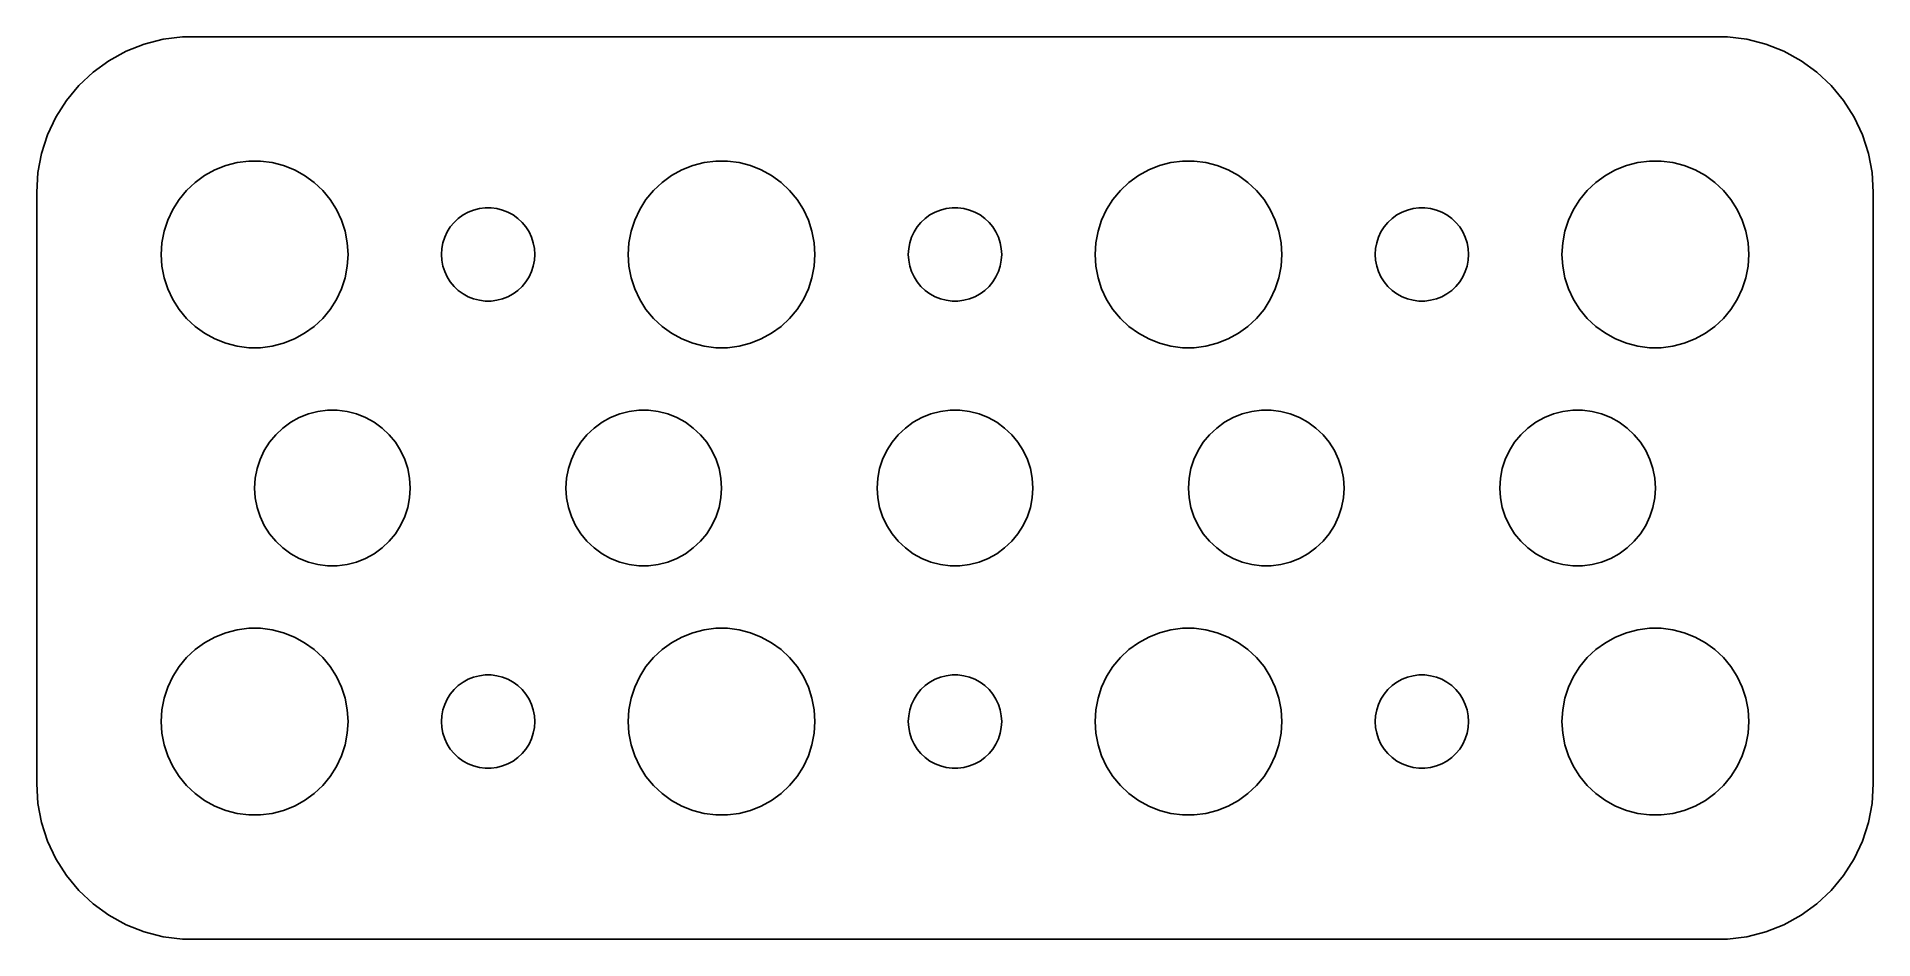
# Model space of a CAD drawing. Header units: metres. Extents: x -29.5 to 29.5, y 24.5 to 53.5.
import ezdxf

# ---------------------------------------------------------------- set-up
doc = ezdxf.new("R2010")
doc.units = ezdxf.units.M

msp = doc.modelspace()

# ---------------------------------------------------------------- linework, layer by layer
for p, q in [((-26.0451, 53.2553), (-26.6289, 53.0241)), ((-25.4369, 53.4114), (-26.0451, 53.2553)), ((-24.8139, 53.4901), (-25.4369, 53.4114)), ((24.8139, 53.4901), (-24.8139, 53.4901)), ((25.4369, 53.4114), (24.8139, 53.4901)), ((26.0451, 53.2553), (25.4369, 53.4114)), ((26.6289, 53.0241), (26.0451, 53.2553)), ((-27.1791, 52.7216), (-27.6871, 52.3526)), ((-26.6289, 53.0241), (-27.1791, 52.7216)), ((27.1791, 52.7216), (26.6289, 53.0241)), ((27.6871, 52.3526), (27.1791, 52.7216)), ((-28.1448, 51.9227), (-28.5451, 51.4389)), ((-27.6871, 52.3526), (-28.1448, 51.9227)), ((28.1448, 51.9227), (27.6871, 52.3526)), ((28.5451, 51.4389), (28.1448, 51.9227)), ((-28.5451, 51.4389), (-28.8815, 50.9088)), ((28.8815, 50.9088), (28.5451, 51.4389)), ((-28.8815, 50.9088), (-29.1489, 50.3406)), ((29.1489, 50.3406), (28.8815, 50.9088)), ((-29.1489, 50.3406), (-29.3429, 49.7434)), ((29.3429, 49.7434), (29.1489, 50.3406)), ((-29.3429, 49.7434), (-29.4606, 49.1267)), ((29.4606, 49.1267), (29.3429, 49.7434)), ((-29.4606, 49.1267), (-29.5, 48.5)), ((-24.4123, 48.8115), (-24.1075, 49.033)), ((-24.1075, 49.033), (-23.7773, 49.2145)), ((-23.7773, 49.2145), (-23.427, 49.3532)), ((-23.427, 49.3532), (-23.0621, 49.4469)), ((-23.0621, 49.4469), (-22.6884, 49.4941)), ((-22.6884, 49.4941), (-22.3116, 49.4941)), ((-22.3116, 49.4941), (-21.9379, 49.4469)), ((-21.9379, 49.4469), (-21.5729, 49.3532)), ((-21.5729, 49.3532), (-21.2227, 49.2145)), ((-21.2227, 49.2145), (-20.8925, 49.033)), ((-20.8925, 49.033), (-20.5877, 48.8115)), ((-9.41226, 48.8115), (-9.10747, 49.033)), ((-9.10747, 49.033), (-8.77733, 49.2145)), ((-8.77733, 49.2145), (-8.42705, 49.3532)), ((-8.42705, 49.3532), (-8.06213, 49.4469)), ((-8.06213, 49.4469), (-7.68837, 49.4941)), ((-7.68837, 49.4941), (-7.31161, 49.4941)), ((-7.31161, 49.4941), (-6.93785, 49.4469)), ((-6.93785, 49.4469), (-6.57294, 49.3532)), ((-6.57294, 49.3532), (-6.22266, 49.2145)), ((-6.22266, 49.2145), (-5.89252, 49.033)), ((-5.89252, 49.033), (-5.58772, 48.8115)), ((5.58772, 48.8115), (5.89252, 49.033)), ((5.89252, 49.033), (6.22266, 49.2145)), ((6.22266, 49.2145), (6.57294, 49.3532)), ((6.57294, 49.3532), (6.93785, 49.4469)), ((6.93785, 49.4469), (7.31161, 49.4941)), ((7.31161, 49.4941), (7.68837, 49.4941)), ((7.68837, 49.4941), (8.06213, 49.4469)), ((8.06213, 49.4469), (8.42705, 49.3532)), ((8.42705, 49.3532), (8.77733, 49.2145)), ((8.77733, 49.2145), (9.10747, 49.033)), ((9.10747, 49.033), (9.41226, 48.8115)), ((20.5877, 48.8115), (20.8925, 49.033)), ((20.8925, 49.033), (21.2227, 49.2145)), ((21.2227, 49.2145), (21.5729, 49.3532)), ((21.5729, 49.3532), (21.9379, 49.4469)), ((21.9379, 49.4469), (22.3116, 49.4941)), ((22.3116, 49.4941), (22.6884, 49.4941)), ((22.6884, 49.4941), (23.0621, 49.4469)), ((23.0621, 49.4469), (23.427, 49.3532)), ((23.427, 49.3532), (23.7773, 49.2145)), ((23.7773, 49.2145), (24.1075, 49.033)), ((24.1075, 49.033), (24.4123, 48.8115)), ((29.5, 48.5), (29.4606, 49.1267)), ((-29.5, 48.5), (-29.5, 29.5)), ((-24.927, 48.2634), (-24.6869, 48.5536)), ((-24.6869, 48.5536), (-24.4123, 48.8115)), ((-20.5877, 48.8115), (-20.3131, 48.5536)), ((-20.3131, 48.5536), (-20.0729, 48.2634)), ((-9.92705, 48.2634), (-9.6869, 48.5536)), ((-9.6869, 48.5536), (-9.41226, 48.8115)), ((-5.58772, 48.8115), (-5.31308, 48.5536)), ((-5.31308, 48.5536), (-5.07294, 48.2634)), ((5.07294, 48.2634), (5.31308, 48.5536)), ((5.31308, 48.5536), (5.58772, 48.8115)), ((9.41226, 48.8115), (9.6869, 48.5536)), ((9.6869, 48.5536), (9.92705, 48.2634)), ((20.0729, 48.2634), (20.3131, 48.5536)), ((20.3131, 48.5536), (20.5877, 48.8115)), ((24.4123, 48.8115), (24.6869, 48.5536)), ((24.6869, 48.5536), (24.927, 48.2634)), ((29.5, 29.5), (29.5, 48.5)), ((-25.2893, 47.6044), (-25.1289, 47.9453)), ((-25.1289, 47.9453), (-24.927, 48.2634)), ((-20.0729, 48.2634), (-19.8711, 47.9453)), ((-19.8711, 47.9453), (-19.7107, 47.6044)), ((-15.8037, 47.7665), (-15.6387, 47.8572)), ((-15.6387, 47.8572), (-15.4635, 47.9266)), ((-15.4635, 47.9266), (-15.2811, 47.9734)), ((-15.2811, 47.9734), (-15.0942, 47.997)), ((-15.0942, 47.997), (-14.9058, 47.997)), ((-14.9058, 47.997), (-14.7189, 47.9734)), ((-14.7189, 47.9734), (-14.5365, 47.9266)), ((-14.5365, 47.9266), (-14.3613, 47.8572)), ((-14.3613, 47.8572), (-14.1963, 47.7665)), ((-10.2893, 47.6044), (-10.1289, 47.9453)), ((-10.1289, 47.9453), (-9.92705, 48.2634)), ((-5.07294, 48.2634), (-4.87108, 47.9453)), ((-4.87108, 47.9453), (-4.71066, 47.6044)), ((-0.803726, 47.7665), (-0.638657, 47.8572)), ((-0.638657, 47.8572), (-0.463516, 47.9266)), ((-0.463516, 47.9266), (-0.281067, 47.9734)), ((-0.281067, 47.9734), (-0.094177, 47.997)), ((-0.094177, 47.997), (0.094177, 47.997)), ((0.094177, 47.997), (0.281067, 47.9734)), ((0.281067, 47.9734), (0.463516, 47.9266)), ((0.463516, 47.9266), (0.638657, 47.8572)), ((0.638657, 47.8572), (0.803726, 47.7665)), ((4.71066, 47.6044), (4.87108, 47.9453)), ((4.87108, 47.9453), (5.07294, 48.2634)), ((9.92705, 48.2634), (10.1289, 47.9453)), ((10.1289, 47.9453), (10.2893, 47.6044)), ((14.1963, 47.7665), (14.3613, 47.8572)), ((14.3613, 47.8572), (14.5365, 47.9266)), ((14.5365, 47.9266), (14.7189, 47.9734)), ((14.7189, 47.9734), (14.9058, 47.997)), ((14.9058, 47.997), (15.0942, 47.997)), ((15.0942, 47.997), (15.2811, 47.9734)), ((15.2811, 47.9734), (15.4635, 47.9266)), ((15.4635, 47.9266), (15.6387, 47.8572)), ((15.6387, 47.8572), (15.8037, 47.7665)), ((19.7107, 47.6044), (19.8711, 47.9453)), ((19.8711, 47.9453), (20.0729, 48.2634)), ((24.927, 48.2634), (25.1289, 47.9453)), ((25.1289, 47.9453), (25.2893, 47.6044)), ((-25.4763, 46.876), (-25.4057, 47.2461)), ((-25.4057, 47.2461), (-25.2893, 47.6044)), ((-19.7107, 47.6044), (-19.5942, 47.2461)), ((-19.5942, 47.2461), (-19.5237, 46.876)), ((-16.3947, 47.0522), (-16.3145, 47.2226)), ((-16.3145, 47.2226), (-16.2135, 47.3817)), ((-16.2135, 47.3817), (-16.0934, 47.5268)), ((-16.0934, 47.5268), (-15.9561, 47.6558)), ((-15.9561, 47.6558), (-15.8037, 47.7665)), ((-14.1963, 47.7665), (-14.0439, 47.6558)), ((-14.0439, 47.6558), (-13.9065, 47.5268)), ((-13.9065, 47.5268), (-13.7865, 47.3817)), ((-13.7865, 47.3817), (-13.6855, 47.2226)), ((-13.6855, 47.2226), (-13.6053, 47.0522)), ((-10.4763, 46.876), (-10.4057, 47.2461)), ((-10.4057, 47.2461), (-10.2893, 47.6044)), ((-4.71066, 47.6044), (-4.59424, 47.2461)), ((-4.59424, 47.2461), (-4.52365, 46.876)), ((-1.39465, 47.0522), (-1.31445, 47.2226)), ((-1.31445, 47.2226), (-1.21352, 47.3817)), ((-1.21352, 47.3817), (-1.09344, 47.5268)), ((-1.09344, 47.5268), (-0.956131, 47.6558)), ((-0.956131, 47.6558), (-0.803726, 47.7665)), ((0.803726, 47.7665), (0.956131, 47.6558)), ((0.956131, 47.6558), (1.09344, 47.5268)), ((1.09344, 47.5268), (1.21352, 47.3817)), ((1.21352, 47.3817), (1.31445, 47.2226)), ((1.31445, 47.2226), (1.39465, 47.0522)), ((4.52365, 46.876), (4.59424, 47.2461)), ((4.59424, 47.2461), (4.71066, 47.6044)), ((10.2893, 47.6044), (10.4057, 47.2461)), ((10.4057, 47.2461), (10.4763, 46.876)), ((13.6053, 47.0522), (13.6855, 47.2226)), ((13.6855, 47.2226), (13.7865, 47.3817)), ((13.7865, 47.3817), (13.9065, 47.5268)), ((13.9065, 47.5268), (14.0439, 47.6558)), ((14.0439, 47.6558), (14.1963, 47.7665)), ((15.8037, 47.7665), (15.9561, 47.6558)), ((15.9561, 47.6558), (16.0934, 47.5268)), ((16.0934, 47.5268), (16.2135, 47.3817)), ((16.2135, 47.3817), (16.3145, 47.2226)), ((16.3145, 47.2226), (16.3947, 47.0522)), ((19.5237, 46.876), (19.5942, 47.2461)), ((19.5942, 47.2461), (19.7107, 47.6044)), ((25.2893, 47.6044), (25.4057, 47.2461)), ((25.4057, 47.2461), (25.4763, 46.876)), ((-25.5, 46.5), (-25.4763, 46.876)), ((-19.5237, 46.876), (-19.5, 46.5)), ((-16.5, 46.5), (-16.4882, 46.688)), ((-16.4882, 46.688), (-16.4529, 46.873)), ((-16.4529, 46.873), (-16.3947, 47.0522)), ((-13.6053, 47.0522), (-13.5471, 46.873)), ((-13.5471, 46.873), (-13.5118, 46.688)), ((-13.5118, 46.688), (-13.5, 46.5)), ((-10.5, 46.5), (-10.4763, 46.876)), ((-4.52365, 46.876), (-4.5, 46.5)), ((-1.5, 46.5), (-1.48816, 46.688)), ((-1.48816, 46.688), (-1.45287, 46.873)), ((-1.45287, 46.873), (-1.39465, 47.0522)), ((1.39465, 47.0522), (1.45287, 46.873)), ((1.45287, 46.873), (1.48816, 46.688)), ((1.48816, 46.688), (1.5, 46.5)), ((4.5, 46.5), (4.52365, 46.876)), ((10.4763, 46.876), (10.5, 46.5)), ((13.5, 46.5), (13.5118, 46.688)), ((13.5118, 46.688), (13.5471, 46.873)), ((13.5471, 46.873), (13.6053, 47.0522)), ((16.3947, 47.0522), (16.4529, 46.873)), ((16.4529, 46.873), (16.4882, 46.688)), ((16.4882, 46.688), (16.5, 46.5)), ((19.5, 46.5), (19.5237, 46.876)), ((25.4763, 46.876), (25.5, 46.5)), ((-25.4763, 46.124), (-25.5, 46.5)), ((-25.4057, 45.7539), (-25.4763, 46.124)), ((-19.5237, 46.124), (-19.5942, 45.7539)), ((-19.5, 46.5), (-19.5237, 46.124)), ((-16.4882, 46.312), (-16.5, 46.5)), ((-16.4529, 46.127), (-16.4882, 46.312)), ((-16.3947, 45.9478), (-16.4529, 46.127)), ((-13.5471, 46.127), (-13.6053, 45.9478)), ((-13.5118, 46.312), (-13.5471, 46.127)), ((-13.5, 46.5), (-13.5118, 46.312)), ((-10.4763, 46.124), (-10.5, 46.5)), ((-10.4057, 45.7539), (-10.4763, 46.124)), ((-4.52365, 46.124), (-4.59424, 45.7539)), ((-4.5, 46.5), (-4.52365, 46.124)), ((-1.48816, 46.312), (-1.5, 46.5)), ((-1.45287, 46.127), (-1.48816, 46.312)), ((-1.39465, 45.9478), (-1.45287, 46.127)), ((1.45287, 46.127), (1.39465, 45.9478)), ((1.48816, 46.312), (1.45287, 46.127)), ((1.5, 46.5), (1.48816, 46.312)), ((4.52365, 46.124), (4.5, 46.5)), ((4.59424, 45.7539), (4.52365, 46.124)), ((10.4763, 46.124), (10.4057, 45.7539)), ((10.5, 46.5), (10.4763, 46.124)), ((13.5118, 46.312), (13.5, 46.5)), ((13.5471, 46.127), (13.5118, 46.312)), ((13.6053, 45.9478), (13.5471, 46.127)), ((16.4529, 46.127), (16.3947, 45.9478)), ((16.4882, 46.312), (16.4529, 46.127)), ((16.5, 46.5), (16.4882, 46.312)), ((19.5237, 46.124), (19.5, 46.5)), ((19.5942, 45.7539), (19.5237, 46.124)), ((25.4763, 46.124), (25.4057, 45.7539)), ((25.5, 46.5), (25.4763, 46.124)), ((-25.2893, 45.3956), (-25.4057, 45.7539)), ((-19.5942, 45.7539), (-19.7107, 45.3956)), ((-16.3145, 45.7774), (-16.3947, 45.9478)), ((-16.2135, 45.6183), (-16.3145, 45.7774)), ((-16.0934, 45.4732), (-16.2135, 45.6183)), ((-15.9561, 45.3442), (-16.0934, 45.4732)), ((-13.9065, 45.4732), (-14.0439, 45.3442)), ((-13.7865, 45.6183), (-13.9065, 45.4732)), ((-13.6855, 45.7774), (-13.7865, 45.6183)), ((-13.6053, 45.9478), (-13.6855, 45.7774)), ((-10.2893, 45.3956), (-10.4057, 45.7539)), ((-4.59424, 45.7539), (-4.71066, 45.3956)), ((-1.31445, 45.7774), (-1.39465, 45.9478)), ((-1.21352, 45.6183), (-1.31445, 45.7774)), ((-1.09344, 45.4732), (-1.21352, 45.6183)), ((-0.956131, 45.3442), (-1.09344, 45.4732)), ((1.09344, 45.4732), (0.956131, 45.3442)), ((1.21352, 45.6183), (1.09344, 45.4732)), ((1.31445, 45.7774), (1.21352, 45.6183)), ((1.39465, 45.9478), (1.31445, 45.7774)), ((4.71066, 45.3956), (4.59424, 45.7539)), ((10.4057, 45.7539), (10.2893, 45.3956)), ((13.6855, 45.7774), (13.6053, 45.9478)), ((13.7865, 45.6183), (13.6855, 45.7774)), ((13.9065, 45.4732), (13.7865, 45.6183)), ((14.0439, 45.3442), (13.9065, 45.4732)), ((16.0934, 45.4732), (15.9561, 45.3442)), ((16.2135, 45.6183), (16.0934, 45.4732)), ((16.3145, 45.7774), (16.2135, 45.6183)), ((16.3947, 45.9478), (16.3145, 45.7774)), ((19.7107, 45.3956), (19.5942, 45.7539)), ((25.4057, 45.7539), (25.2893, 45.3956)), ((-25.1289, 45.0547), (-25.2893, 45.3956)), ((-24.927, 44.7366), (-25.1289, 45.0547)), ((-19.8711, 45.0547), (-20.0729, 44.7366)), ((-19.7107, 45.3956), (-19.8711, 45.0547)), ((-15.8037, 45.2335), (-15.9561, 45.3442)), ((-15.6387, 45.1427), (-15.8037, 45.2335)), ((-15.4635, 45.0734), (-15.6387, 45.1427)), ((-15.2811, 45.0266), (-15.4635, 45.0734)), ((-15.0942, 45.0029), (-15.2811, 45.0266)), ((-14.9058, 45.0029), (-15.0942, 45.0029)), ((-14.7189, 45.0266), (-14.9058, 45.0029)), ((-14.5365, 45.0734), (-14.7189, 45.0266)), ((-14.3613, 45.1427), (-14.5365, 45.0734)), ((-14.1963, 45.2335), (-14.3613, 45.1427)), ((-14.0439, 45.3442), (-14.1963, 45.2335)), ((-10.1289, 45.0547), (-10.2893, 45.3956)), ((-9.92705, 44.7366), (-10.1289, 45.0547)), ((-4.87108, 45.0547), (-5.07294, 44.7366)), ((-4.71066, 45.3956), (-4.87108, 45.0547)), ((-0.803726, 45.2335), (-0.956131, 45.3442)), ((-0.638657, 45.1427), (-0.803726, 45.2335)), ((-0.463516, 45.0734), (-0.638657, 45.1427)), ((-0.281067, 45.0266), (-0.463516, 45.0734)), ((-0.094177, 45.0029), (-0.281067, 45.0266)), ((0.094177, 45.0029), (-0.094177, 45.0029)), ((0.281067, 45.0266), (0.094177, 45.0029)), ((0.463516, 45.0734), (0.281067, 45.0266)), ((0.638657, 45.1427), (0.463516, 45.0734)), ((0.803726, 45.2335), (0.638657, 45.1427)), ((0.956131, 45.3442), (0.803726, 45.2335)), ((4.87108, 45.0547), (4.71066, 45.3956)), ((5.07294, 44.7366), (4.87108, 45.0547)), ((10.1289, 45.0547), (9.92705, 44.7366)), ((10.2893, 45.3956), (10.1289, 45.0547)), ((14.1963, 45.2335), (14.0439, 45.3442)), ((14.3613, 45.1427), (14.1963, 45.2335)), ((14.5365, 45.0734), (14.3613, 45.1427)), ((14.7189, 45.0266), (14.5365, 45.0734)), ((14.9058, 45.0029), (14.7189, 45.0266)), ((15.0942, 45.0029), (14.9058, 45.0029)), ((15.2811, 45.0266), (15.0942, 45.0029)), ((15.4635, 45.0734), (15.2811, 45.0266)), ((15.6387, 45.1427), (15.4635, 45.0734)), ((15.8037, 45.2335), (15.6387, 45.1427)), ((15.9561, 45.3442), (15.8037, 45.2335)), ((19.8711, 45.0547), (19.7107, 45.3956)), ((20.0729, 44.7366), (19.8711, 45.0547)), ((25.1289, 45.0547), (24.927, 44.7366)), ((25.2893, 45.3956), (25.1289, 45.0547)), ((-24.6869, 44.4464), (-24.927, 44.7366)), ((-24.4123, 44.1884), (-24.6869, 44.4464)), ((-20.3131, 44.4464), (-20.5877, 44.1884)), ((-20.0729, 44.7366), (-20.3131, 44.4464)), ((-9.6869, 44.4464), (-9.92705, 44.7366)), ((-9.41226, 44.1884), (-9.6869, 44.4464)), ((-5.31308, 44.4464), (-5.58772, 44.1884)), ((-5.07294, 44.7366), (-5.31308, 44.4464)), ((5.31308, 44.4464), (5.07294, 44.7366)), ((5.58772, 44.1884), (5.31308, 44.4464)), ((9.6869, 44.4464), (9.41226, 44.1884)), ((9.92705, 44.7366), (9.6869, 44.4464)), ((20.3131, 44.4464), (20.0729, 44.7366)), ((20.5877, 44.1884), (20.3131, 44.4464)), ((24.6869, 44.4464), (24.4123, 44.1884)), ((24.927, 44.7366), (24.6869, 44.4464)), ((-24.1075, 43.967), (-24.4123, 44.1884)), ((-23.7773, 43.7855), (-24.1075, 43.967)), ((-23.427, 43.6468), (-23.7773, 43.7855)), ((-21.2227, 43.7855), (-21.5729, 43.6468)), ((-20.8925, 43.967), (-21.2227, 43.7855)), ((-20.5877, 44.1884), (-20.8925, 43.967)), ((-9.10747, 43.967), (-9.41226, 44.1884)), ((-8.77733, 43.7855), (-9.10747, 43.967)), ((-8.42705, 43.6468), (-8.77733, 43.7855)), ((-6.22266, 43.7855), (-6.57294, 43.6468)), ((-5.89252, 43.967), (-6.22266, 43.7855)), ((-5.58772, 44.1884), (-5.89252, 43.967)), ((5.89252, 43.967), (5.58772, 44.1884)), ((6.22266, 43.7855), (5.89252, 43.967)), ((6.57294, 43.6468), (6.22266, 43.7855)), ((8.77733, 43.7855), (8.42705, 43.6468)), ((9.10747, 43.967), (8.77733, 43.7855)), ((9.41226, 44.1884), (9.10747, 43.967)), ((20.8925, 43.967), (20.5877, 44.1884)), ((21.2227, 43.7855), (20.8925, 43.967)), ((21.5729, 43.6468), (21.2227, 43.7855)), ((23.7773, 43.7855), (23.427, 43.6468)), ((24.1075, 43.967), (23.7773, 43.7855)), ((24.4123, 44.1884), (24.1075, 43.967)), ((-23.0621, 43.5531), (-23.427, 43.6468)), ((-22.6884, 43.5059), (-23.0621, 43.5531)), ((-22.3116, 43.5059), (-22.6884, 43.5059)), ((-21.9379, 43.5531), (-22.3116, 43.5059)), ((-21.5729, 43.6468), (-21.9379, 43.5531)), ((-8.06213, 43.5531), (-8.42705, 43.6468)), ((-7.68837, 43.5059), (-8.06213, 43.5531)), ((-7.31161, 43.5059), (-7.68837, 43.5059)), ((-6.93785, 43.5531), (-7.31161, 43.5059)), ((-6.57294, 43.6468), (-6.93785, 43.5531)), ((6.93785, 43.5531), (6.57294, 43.6468)), ((7.31161, 43.5059), (6.93785, 43.5531)), ((7.68837, 43.5059), (7.31161, 43.5059)), ((8.06213, 43.5531), (7.68837, 43.5059)), ((8.42705, 43.6468), (8.06213, 43.5531)), ((21.9379, 43.5531), (21.5729, 43.6468)), ((22.3116, 43.5059), (21.9379, 43.5531)), ((22.6884, 43.5059), (22.3116, 43.5059)), ((23.0621, 43.5531), (22.6884, 43.5059)), ((23.427, 43.6468), (23.0621, 43.5531)), ((-21.0644, 41.2621), (-20.7725, 41.3776)), ((-20.7725, 41.3776), (-20.4684, 41.4557)), ((-20.4684, 41.4557), (-20.157, 41.4951)), ((-20.157, 41.4951), (-19.843, 41.4951)), ((-19.843, 41.4951), (-19.5315, 41.4557)), ((-19.5315, 41.4557), (-19.2274, 41.3776)), ((-19.2274, 41.3776), (-18.9355, 41.2621)), ((-11.0644, 41.2621), (-10.7725, 41.3776)), ((-10.7725, 41.3776), (-10.4684, 41.4557)), ((-10.4684, 41.4557), (-10.157, 41.4951)), ((-10.157, 41.4951), (-9.84302, 41.4951)), ((-9.84302, 41.4951), (-9.53154, 41.4557)), ((-9.53154, 41.4557), (-9.22745, 41.3776)), ((-9.22745, 41.3776), (-8.93555, 41.2621)), ((-1.06444, 41.2621), (-0.772537, 41.3776)), ((-0.772537, 41.3776), (-0.468445, 41.4557)), ((-0.468445, 41.4557), (-0.156967, 41.4951)), ((-0.156967, 41.4951), (0.156967, 41.4951)), ((0.156967, 41.4951), (0.468445, 41.4557)), ((0.468445, 41.4557), (0.772537, 41.3776)), ((0.772537, 41.3776), (1.06444, 41.2621)), ((8.93555, 41.2621), (9.22745, 41.3776)), ((9.22745, 41.3776), (9.53154, 41.4557)), ((9.53154, 41.4557), (9.84302, 41.4951)), ((9.84302, 41.4951), (10.157, 41.4951)), ((10.157, 41.4951), (10.4684, 41.4557)), ((10.4684, 41.4557), (10.7725, 41.3776)), ((10.7725, 41.3776), (11.0644, 41.2621)), ((18.9355, 41.2621), (19.2274, 41.3776)), ((19.2274, 41.3776), (19.5315, 41.4557)), ((19.5315, 41.4557), (19.843, 41.4951)), ((19.843, 41.4951), (20.157, 41.4951)), ((20.157, 41.4951), (20.4684, 41.4557)), ((20.4684, 41.4557), (20.7725, 41.3776)), ((20.7725, 41.3776), (21.0644, 41.2621)), ((-22.0225, 40.4695), (-21.8224, 40.7114)), ((-21.8224, 40.7114), (-21.5936, 40.9263)), ((-21.5936, 40.9263), (-21.3396, 41.1108)), ((-21.3396, 41.1108), (-21.0644, 41.2621)), ((-18.9355, 41.2621), (-18.6604, 41.1108)), ((-18.6604, 41.1108), (-18.4064, 40.9263)), ((-18.4064, 40.9263), (-18.1776, 40.7114)), ((-18.1776, 40.7114), (-17.9774, 40.4695)), ((-12.0225, 40.4695), (-11.8224, 40.7114)), ((-11.8224, 40.7114), (-11.5936, 40.9263)), ((-11.5936, 40.9263), (-11.3396, 41.1108)), ((-11.3396, 41.1108), (-11.0644, 41.2621)), ((-8.93555, 41.2621), (-8.66043, 41.1108)), ((-8.66043, 41.1108), (-8.40643, 40.9263)), ((-8.40643, 40.9263), (-8.17757, 40.7114)), ((-8.17757, 40.7114), (-7.97745, 40.4695)), ((-2.02254, 40.4695), (-1.82242, 40.7114)), ((-1.82242, 40.7114), (-1.59355, 40.9263)), ((-1.59355, 40.9263), (-1.33955, 41.1108)), ((-1.33955, 41.1108), (-1.06444, 41.2621)), ((1.06444, 41.2621), (1.33955, 41.1108)), ((1.33955, 41.1108), (1.59355, 40.9263)), ((1.59355, 40.9263), (1.82242, 40.7114)), ((1.82242, 40.7114), (2.02254, 40.4695)), ((7.97745, 40.4695), (8.17757, 40.7114)), ((8.17757, 40.7114), (8.40643, 40.9263)), ((8.40643, 40.9263), (8.66043, 41.1108)), ((8.66043, 41.1108), (8.93555, 41.2621)), ((11.0644, 41.2621), (11.3396, 41.1108)), ((11.3396, 41.1108), (11.5936, 40.9263)), ((11.5936, 40.9263), (11.8224, 40.7114)), ((11.8224, 40.7114), (12.0225, 40.4695)), ((17.9774, 40.4695), (18.1776, 40.7114)), ((18.1776, 40.7114), (18.4064, 40.9263)), ((18.4064, 40.9263), (18.6604, 41.1108)), ((18.6604, 41.1108), (18.9355, 41.2621)), ((21.0644, 41.2621), (21.3396, 41.1108)), ((21.3396, 41.1108), (21.5936, 40.9263)), ((21.5936, 40.9263), (21.8224, 40.7114)), ((21.8224, 40.7114), (22.0225, 40.4695)), ((-22.3244, 39.9203), (-22.1908, 40.2044)), ((-22.1908, 40.2044), (-22.0225, 40.4695)), ((-17.9774, 40.4695), (-17.8092, 40.2044)), ((-17.8092, 40.2044), (-17.6756, 39.9203)), ((-12.3244, 39.9203), (-12.1908, 40.2044)), ((-12.1908, 40.2044), (-12.0225, 40.4695)), ((-7.97745, 40.4695), (-7.80922, 40.2044)), ((-7.80922, 40.2044), (-7.67555, 39.9203)), ((-2.32443, 39.9203), (-2.19077, 40.2044)), ((-2.19077, 40.2044), (-2.02254, 40.4695)), ((2.02254, 40.4695), (2.19077, 40.2044)), ((2.19077, 40.2044), (2.32443, 39.9203)), ((7.67555, 39.9203), (7.80922, 40.2044)), ((7.80922, 40.2044), (7.97745, 40.4695)), ((12.0225, 40.4695), (12.1908, 40.2044)), ((12.1908, 40.2044), (12.3244, 39.9203)), ((17.6756, 39.9203), (17.8092, 40.2044)), ((17.8092, 40.2044), (17.9774, 40.4695)), ((22.0225, 40.4695), (22.1908, 40.2044)), ((22.1908, 40.2044), (22.3244, 39.9203)), ((-22.4803, 39.3133), (-22.4214, 39.6217)), ((-22.4214, 39.6217), (-22.3244, 39.9203)), ((-17.6756, 39.9203), (-17.5785, 39.6217)), ((-17.5785, 39.6217), (-17.5197, 39.3133)), ((-12.4803, 39.3133), (-12.4214, 39.6217)), ((-12.4214, 39.6217), (-12.3244, 39.9203)), ((-7.67555, 39.9203), (-7.57854, 39.6217)), ((-7.57854, 39.6217), (-7.5197, 39.3133)), ((-2.48029, 39.3133), (-2.42145, 39.6217)), ((-2.42145, 39.6217), (-2.32443, 39.9203)), ((2.32443, 39.9203), (2.42145, 39.6217)), ((2.42145, 39.6217), (2.48029, 39.3133)), ((7.5197, 39.3133), (7.57854, 39.6217)), ((7.57854, 39.6217), (7.67555, 39.9203)), ((12.3244, 39.9203), (12.4214, 39.6217)), ((12.4214, 39.6217), (12.4803, 39.3133)), ((17.5197, 39.3133), (17.5785, 39.6217)), ((17.5785, 39.6217), (17.6756, 39.9203)), ((22.3244, 39.9203), (22.4214, 39.6217)), ((22.4214, 39.6217), (22.4803, 39.3133)), ((-22.5, 39), (-22.4803, 39.3133)), ((-22.4803, 38.6867), (-22.5, 39)), ((-17.5197, 39.3133), (-17.5, 39)), ((-17.5, 39), (-17.5197, 38.6867)), ((-12.5, 39), (-12.4803, 39.3133)), ((-12.4803, 38.6867), (-12.5, 39)), ((-7.5197, 39.3133), (-7.5, 39)), ((-7.5, 39), (-7.5197, 38.6867)), ((-2.5, 39), (-2.48029, 39.3133)), ((-2.48029, 38.6867), (-2.5, 39)), ((2.48029, 39.3133), (2.5, 39)), ((2.5, 39), (2.48029, 38.6867)), ((7.5, 39), (7.5197, 39.3133)), ((7.5197, 38.6867), (7.5, 39)), ((12.4803, 39.3133), (12.5, 39)), ((12.5, 39), (12.4803, 38.6867)), ((17.5, 39), (17.5197, 39.3133)), ((17.5197, 38.6867), (17.5, 39)), ((22.4803, 39.3133), (22.5, 39)), ((22.5, 39), (22.4803, 38.6867)), ((-22.4214, 38.3783), (-22.4803, 38.6867)), ((-22.3244, 38.0797), (-22.4214, 38.3783)), ((-17.5785, 38.3783), (-17.6756, 38.0797)), ((-17.5197, 38.6867), (-17.5785, 38.3783)), ((-12.4214, 38.3783), (-12.4803, 38.6867)), ((-12.3244, 38.0797), (-12.4214, 38.3783)), ((-7.57854, 38.3783), (-7.67555, 38.0797)), ((-7.5197, 38.6867), (-7.57854, 38.3783)), ((-2.42145, 38.3783), (-2.48029, 38.6867)), ((-2.32443, 38.0797), (-2.42145, 38.3783)), ((2.42145, 38.3783), (2.32443, 38.0797)), ((2.48029, 38.6867), (2.42145, 38.3783)), ((7.57854, 38.3783), (7.5197, 38.6867)), ((7.67555, 38.0797), (7.57854, 38.3783)), ((12.4214, 38.3783), (12.3244, 38.0797)), ((12.4803, 38.6867), (12.4214, 38.3783)), ((17.5785, 38.3783), (17.5197, 38.6867)), ((17.6756, 38.0797), (17.5785, 38.3783)), ((22.4214, 38.3783), (22.3244, 38.0797)), ((22.4803, 38.6867), (22.4214, 38.3783)), ((-22.1908, 37.7956), (-22.3244, 38.0797)), ((-22.0225, 37.5305), (-22.1908, 37.7956)), ((-17.8092, 37.7956), (-17.9774, 37.5305)), ((-17.6756, 38.0797), (-17.8092, 37.7956)), ((-12.1908, 37.7956), (-12.3244, 38.0797)), ((-12.0225, 37.5305), (-12.1908, 37.7956)), ((-7.80922, 37.7956), (-7.97745, 37.5305)), ((-7.67555, 38.0797), (-7.80922, 37.7956)), ((-2.19077, 37.7956), (-2.32443, 38.0797)), ((-2.02254, 37.5305), (-2.19077, 37.7956)), ((2.19077, 37.7956), (2.02254, 37.5305)), ((2.32443, 38.0797), (2.19077, 37.7956)), ((7.80922, 37.7956), (7.67555, 38.0797)), ((7.97745, 37.5305), (7.80922, 37.7956)), ((12.1908, 37.7956), (12.0225, 37.5305)), ((12.3244, 38.0797), (12.1908, 37.7956)), ((17.8092, 37.7956), (17.6756, 38.0797)), ((17.9774, 37.5305), (17.8092, 37.7956)), ((22.1908, 37.7956), (22.0225, 37.5305)), ((22.3244, 38.0797), (22.1908, 37.7956)), ((-21.8224, 37.2886), (-22.0225, 37.5305)), ((-21.5936, 37.0737), (-21.8224, 37.2886)), ((-18.1776, 37.2886), (-18.4064, 37.0737)), ((-17.9774, 37.5305), (-18.1776, 37.2886)), ((-11.8224, 37.2886), (-12.0225, 37.5305)), ((-11.5936, 37.0737), (-11.8224, 37.2886)), ((-8.17757, 37.2886), (-8.40643, 37.0737)), ((-7.97745, 37.5305), (-8.17757, 37.2886)), ((-1.82242, 37.2886), (-2.02254, 37.5305)), ((-1.59355, 37.0737), (-1.82242, 37.2886)), ((1.82242, 37.2886), (1.59355, 37.0737)), ((2.02254, 37.5305), (1.82242, 37.2886)), ((8.17757, 37.2886), (7.97745, 37.5305)), ((8.40643, 37.0737), (8.17757, 37.2886)), ((11.8224, 37.2886), (11.5936, 37.0737)), ((12.0225, 37.5305), (11.8224, 37.2886)), ((18.1776, 37.2886), (17.9774, 37.5305)), ((18.4064, 37.0737), (18.1776, 37.2886)), ((21.8224, 37.2886), (21.5936, 37.0737)), ((22.0225, 37.5305), (21.8224, 37.2886)), ((-21.3396, 36.8892), (-21.5936, 37.0737)), ((-21.0644, 36.7379), (-21.3396, 36.8892)), ((-20.7725, 36.6224), (-21.0644, 36.7379)), ((-20.4684, 36.5443), (-20.7725, 36.6224)), ((-19.2274, 36.6224), (-19.5315, 36.5443)), ((-18.9355, 36.7379), (-19.2274, 36.6224)), ((-18.6604, 36.8892), (-18.9355, 36.7379)), ((-18.4064, 37.0737), (-18.6604, 36.8892)), ((-11.3396, 36.8892), (-11.5936, 37.0737)), ((-11.0644, 36.7379), (-11.3396, 36.8892)), ((-10.7725, 36.6224), (-11.0644, 36.7379)), ((-10.4684, 36.5443), (-10.7725, 36.6224)), ((-9.22745, 36.6224), (-9.53154, 36.5443)), ((-8.93555, 36.7379), (-9.22745, 36.6224)), ((-8.66043, 36.8892), (-8.93555, 36.7379)), ((-8.40643, 37.0737), (-8.66043, 36.8892)), ((-1.33955, 36.8892), (-1.59355, 37.0737)), ((-1.06444, 36.7379), (-1.33955, 36.8892)), ((-0.772537, 36.6224), (-1.06444, 36.7379)), ((-0.468445, 36.5443), (-0.772537, 36.6224)), ((0.772537, 36.6224), (0.468445, 36.5443)), ((1.06444, 36.7379), (0.772537, 36.6224)), ((1.33955, 36.8892), (1.06444, 36.7379)), ((1.59355, 37.0737), (1.33955, 36.8892)), ((8.66043, 36.8892), (8.40643, 37.0737)), ((8.93555, 36.7379), (8.66043, 36.8892)), ((9.22745, 36.6224), (8.93555, 36.7379)), ((9.53154, 36.5443), (9.22745, 36.6224)), ((10.7725, 36.6224), (10.4684, 36.5443)), ((11.0644, 36.7379), (10.7725, 36.6224)), ((11.3396, 36.8892), (11.0644, 36.7379)), ((11.5936, 37.0737), (11.3396, 36.8892)), ((18.6604, 36.8892), (18.4064, 37.0737)), ((18.9355, 36.7379), (18.6604, 36.8892)), ((19.2274, 36.6224), (18.9355, 36.7379)), ((19.5315, 36.5443), (19.2274, 36.6224)), ((20.7725, 36.6224), (20.4684, 36.5443)), ((21.0644, 36.7379), (20.7725, 36.6224)), ((21.3396, 36.8892), (21.0644, 36.7379)), ((21.5936, 37.0737), (21.3396, 36.8892)), ((-20.157, 36.5049), (-20.4684, 36.5443)), ((-19.843, 36.5049), (-20.157, 36.5049)), ((-19.5315, 36.5443), (-19.843, 36.5049)), ((-10.157, 36.5049), (-10.4684, 36.5443)), ((-9.84302, 36.5049), (-10.157, 36.5049)), ((-9.53154, 36.5443), (-9.84302, 36.5049)), ((-0.156967, 36.5049), (-0.468445, 36.5443)), ((0.156967, 36.5049), (-0.156967, 36.5049)), ((0.468445, 36.5443), (0.156967, 36.5049)), ((9.84302, 36.5049), (9.53154, 36.5443)), ((10.157, 36.5049), (9.84302, 36.5049)), ((10.4684, 36.5443), (10.157, 36.5049)), ((19.843, 36.5049), (19.5315, 36.5443)), ((20.157, 36.5049), (19.843, 36.5049)), ((20.4684, 36.5443), (20.157, 36.5049)), ((-23.7773, 34.2145), (-23.427, 34.3532)), ((-23.427, 34.3532), (-23.0621, 34.4469)), ((-23.0621, 34.4469), (-22.6884, 34.4941)), ((-22.6884, 34.4941), (-22.3116, 34.4941)), ((-22.3116, 34.4941), (-21.9379, 34.4469)), ((-21.9379, 34.4469), (-21.5729, 34.3532)), ((-21.5729, 34.3532), (-21.2227, 34.2145)), ((-8.77733, 34.2145), (-8.42705, 34.3532)), ((-8.42705, 34.3532), (-8.06213, 34.4469)), ((-8.06213, 34.4469), (-7.68837, 34.4941)), ((-7.68837, 34.4941), (-7.31161, 34.4941)), ((-7.31161, 34.4941), (-6.93785, 34.4469)), ((-6.93785, 34.4469), (-6.57294, 34.3532)), ((-6.57294, 34.3532), (-6.22266, 34.2145)), ((6.22266, 34.2145), (6.57294, 34.3532)), ((6.57294, 34.3532), (6.93785, 34.4469)), ((6.93785, 34.4469), (7.31161, 34.4941)), ((7.31161, 34.4941), (7.68837, 34.4941)), ((7.68837, 34.4941), (8.06213, 34.4469)), ((8.06213, 34.4469), (8.42705, 34.3532)), ((8.42705, 34.3532), (8.77733, 34.2145)), ((21.2227, 34.2145), (21.5729, 34.3532)), ((21.5729, 34.3532), (21.9379, 34.4469)), ((21.9379, 34.4469), (22.3116, 34.4941)), ((22.3116, 34.4941), (22.6884, 34.4941)), ((22.6884, 34.4941), (23.0621, 34.4469)), ((23.0621, 34.4469), (23.427, 34.3532)), ((23.427, 34.3532), (23.7773, 34.2145)), ((-24.6869, 33.5536), (-24.4123, 33.8116)), ((-24.4123, 33.8116), (-24.1075, 34.033)), ((-24.1075, 34.033), (-23.7773, 34.2145)), ((-21.2227, 34.2145), (-20.8925, 34.033)), ((-20.8925, 34.033), (-20.5877, 33.8116)), ((-20.5877, 33.8116), (-20.3131, 33.5536)), ((-9.6869, 33.5536), (-9.41226, 33.8116)), ((-9.41226, 33.8116), (-9.10747, 34.033)), ((-9.10747, 34.033), (-8.77733, 34.2145)), ((-6.22266, 34.2145), (-5.89252, 34.033)), ((-5.89252, 34.033), (-5.58772, 33.8116)), ((-5.58772, 33.8116), (-5.31308, 33.5536)), ((5.31308, 33.5536), (5.58772, 33.8116)), ((5.58772, 33.8116), (5.89252, 34.033)), ((5.89252, 34.033), (6.22266, 34.2145)), ((8.77733, 34.2145), (9.10747, 34.033)), ((9.10747, 34.033), (9.41226, 33.8116)), ((9.41226, 33.8116), (9.6869, 33.5536)), ((20.3131, 33.5536), (20.5877, 33.8116)), ((20.5877, 33.8116), (20.8925, 34.033)), ((20.8925, 34.033), (21.2227, 34.2145)), ((23.7773, 34.2145), (24.1075, 34.033)), ((24.1075, 34.033), (24.4123, 33.8116)), ((24.4123, 33.8116), (24.6869, 33.5536)), ((-25.1289, 32.9453), (-24.927, 33.2634)), ((-24.927, 33.2634), (-24.6869, 33.5536)), ((-20.3131, 33.5536), (-20.0729, 33.2634)), ((-20.0729, 33.2634), (-19.8711, 32.9453)), ((-10.1289, 32.9453), (-9.92705, 33.2634)), ((-9.92705, 33.2634), (-9.6869, 33.5536)), ((-5.31308, 33.5536), (-5.07294, 33.2634)), ((-5.07294, 33.2634), (-4.87108, 32.9453)), ((4.87108, 32.9453), (5.07294, 33.2634)), ((5.07294, 33.2634), (5.31308, 33.5536)), ((9.6869, 33.5536), (9.92705, 33.2634)), ((9.92705, 33.2634), (10.1289, 32.9453)), ((19.8711, 32.9453), (20.0729, 33.2634)), ((20.0729, 33.2634), (20.3131, 33.5536)), ((24.6869, 33.5536), (24.927, 33.2634)), ((24.927, 33.2634), (25.1289, 32.9453)), ((-25.4057, 32.2461), (-25.2893, 32.6044)), ((-25.2893, 32.6044), (-25.1289, 32.9453)), ((-19.8711, 32.9453), (-19.7107, 32.6044)), ((-19.7107, 32.6044), (-19.5942, 32.2461)), ((-16.2135, 32.3817), (-16.0934, 32.5268)), ((-16.0934, 32.5268), (-15.9561, 32.6558)), ((-15.9561, 32.6558), (-15.8037, 32.7665)), ((-15.8037, 32.7665), (-15.6387, 32.8573)), ((-15.6387, 32.8573), (-15.4635, 32.9266)), ((-15.4635, 32.9266), (-15.2811, 32.9734)), ((-15.2811, 32.9734), (-15.0942, 32.9971)), ((-15.0942, 32.9971), (-14.9058, 32.9971)), ((-14.9058, 32.9971), (-14.7189, 32.9734)), ((-14.7189, 32.9734), (-14.5365, 32.9266)), ((-14.5365, 32.9266), (-14.3613, 32.8573)), ((-14.3613, 32.8573), (-14.1963, 32.7665)), ((-14.1963, 32.7665), (-14.0439, 32.6558)), ((-14.0439, 32.6558), (-13.9065, 32.5268)), ((-13.9065, 32.5268), (-13.7865, 32.3817)), ((-10.4057, 32.2461), (-10.2893, 32.6044)), ((-10.2893, 32.6044), (-10.1289, 32.9453)), ((-4.87108, 32.9453), (-4.71066, 32.6044)), ((-4.71066, 32.6044), (-4.59424, 32.2461)), ((-1.21352, 32.3817), (-1.09344, 32.5268)), ((-1.09344, 32.5268), (-0.956131, 32.6558)), ((-0.956131, 32.6558), (-0.803726, 32.7665)), ((-0.803726, 32.7665), (-0.638657, 32.8573)), ((-0.638657, 32.8573), (-0.463516, 32.9266)), ((-0.463516, 32.9266), (-0.281067, 32.9734)), ((-0.281067, 32.9734), (-0.094177, 32.9971)), ((-0.094177, 32.9971), (0.094177, 32.9971)), ((0.094177, 32.9971), (0.281067, 32.9734)), ((0.281067, 32.9734), (0.463516, 32.9266)), ((0.463516, 32.9266), (0.638657, 32.8573)), ((0.638657, 32.8573), (0.803726, 32.7665)), ((0.803726, 32.7665), (0.956131, 32.6558)), ((0.956131, 32.6558), (1.09344, 32.5268)), ((1.09344, 32.5268), (1.21352, 32.3817)), ((4.59424, 32.2461), (4.71066, 32.6044)), ((4.71066, 32.6044), (4.87108, 32.9453)), ((10.1289, 32.9453), (10.2893, 32.6044)), ((10.2893, 32.6044), (10.4057, 32.2461)), ((13.7865, 32.3817), (13.9065, 32.5268)), ((13.9065, 32.5268), (14.0439, 32.6558)), ((14.0439, 32.6558), (14.1963, 32.7665)), ((14.1963, 32.7665), (14.3613, 32.8573)), ((14.3613, 32.8573), (14.5365, 32.9266)), ((14.5365, 32.9266), (14.7189, 32.9734)), ((14.7189, 32.9734), (14.9058, 32.9971)), ((14.9058, 32.9971), (15.0942, 32.9971)), ((15.0942, 32.9971), (15.2811, 32.9734)), ((15.2811, 32.9734), (15.4635, 32.9266)), ((15.4635, 32.9266), (15.6387, 32.8573)), ((15.6387, 32.8573), (15.8037, 32.7665)), ((15.8037, 32.7665), (15.9561, 32.6558)), ((15.9561, 32.6558), (16.0934, 32.5268)), ((16.0934, 32.5268), (16.2135, 32.3817)), ((19.5942, 32.2461), (19.7107, 32.6044)), ((19.7107, 32.6044), (19.8711, 32.9453)), ((25.1289, 32.9453), (25.2893, 32.6044)), ((25.2893, 32.6044), (25.4057, 32.2461)), ((-25.5, 31.5), (-25.4763, 31.876)), ((-25.4763, 31.876), (-25.4057, 32.2461)), ((-19.5942, 32.2461), (-19.5237, 31.876)), ((-19.5237, 31.876), (-19.5, 31.5)), ((-16.4882, 31.688), (-16.4529, 31.873)), ((-16.4529, 31.873), (-16.3947, 32.0522)), ((-16.3947, 32.0522), (-16.3145, 32.2226)), ((-16.3145, 32.2226), (-16.2135, 32.3817)), ((-13.7865, 32.3817), (-13.6855, 32.2226)), ((-13.6855, 32.2226), (-13.6053, 32.0522)), ((-13.6053, 32.0522), (-13.5471, 31.873)), ((-13.5471, 31.873), (-13.5118, 31.688)), ((-10.5, 31.5), (-10.4763, 31.876)), ((-10.4763, 31.876), (-10.4057, 32.2461)), ((-4.59424, 32.2461), (-4.52365, 31.876)), ((-4.52365, 31.876), (-4.5, 31.5)), ((-1.48816, 31.688), (-1.45287, 31.873)), ((-1.45287, 31.873), (-1.39465, 32.0522)), ((-1.39465, 32.0522), (-1.31445, 32.2226)), ((-1.31445, 32.2226), (-1.21352, 32.3817)), ((1.21352, 32.3817), (1.31445, 32.2226)), ((1.31445, 32.2226), (1.39465, 32.0522)), ((1.39465, 32.0522), (1.45287, 31.873)), ((1.45287, 31.873), (1.48816, 31.688)), ((4.5, 31.5), (4.52365, 31.876)), ((4.52365, 31.876), (4.59424, 32.2461)), ((10.4057, 32.2461), (10.4763, 31.876)), ((10.4763, 31.876), (10.5, 31.5)), ((13.5118, 31.688), (13.5471, 31.873)), ((13.5471, 31.873), (13.6053, 32.0522)), ((13.6053, 32.0522), (13.6855, 32.2226)), ((13.6855, 32.2226), (13.7865, 32.3817)), ((16.2135, 32.3817), (16.3145, 32.2226)), ((16.3145, 32.2226), (16.3947, 32.0522)), ((16.3947, 32.0522), (16.4529, 31.873)), ((16.4529, 31.873), (16.4882, 31.688)), ((19.5, 31.5), (19.5237, 31.876)), ((19.5237, 31.876), (19.5942, 32.2461)), ((25.4057, 32.2461), (25.4763, 31.876)), ((25.4763, 31.876), (25.5, 31.5)), ((-25.4763, 31.124), (-25.5, 31.5)), ((-19.5, 31.5), (-19.5237, 31.124)), ((-16.5, 31.5), (-16.4882, 31.688)), ((-16.4882, 31.312), (-16.5, 31.5)), ((-16.4529, 31.127), (-16.4882, 31.312)), ((-13.5118, 31.312), (-13.5471, 31.127)), ((-13.5118, 31.688), (-13.5, 31.5)), ((-13.5, 31.5), (-13.5118, 31.312)), ((-10.4763, 31.124), (-10.5, 31.5)), ((-4.5, 31.5), (-4.52365, 31.124)), ((-1.5, 31.5), (-1.48816, 31.688)), ((-1.48816, 31.312), (-1.5, 31.5)), ((-1.45287, 31.127), (-1.48816, 31.312)), ((1.48816, 31.312), (1.45287, 31.127)), ((1.48816, 31.688), (1.5, 31.5)), ((1.5, 31.5), (1.48816, 31.312)), ((4.52365, 31.124), (4.5, 31.5)), ((10.5, 31.5), (10.4763, 31.124)), ((13.5, 31.5), (13.5118, 31.688)), ((13.5118, 31.312), (13.5, 31.5)), ((13.5471, 31.127), (13.5118, 31.312)), ((16.4882, 31.312), (16.4529, 31.127)), ((16.4882, 31.688), (16.5, 31.5)), ((16.5, 31.5), (16.4882, 31.312)), ((19.5237, 31.124), (19.5, 31.5)), ((25.5, 31.5), (25.4763, 31.124)), ((-25.4057, 30.7539), (-25.4763, 31.124)), ((-25.2893, 30.3956), (-25.4057, 30.7539)), ((-19.5942, 30.7539), (-19.7107, 30.3956)), ((-19.5237, 31.124), (-19.5942, 30.7539)), ((-16.3947, 30.9478), (-16.4529, 31.127)), ((-16.3145, 30.7774), (-16.3947, 30.9478)), ((-16.2135, 30.6183), (-16.3145, 30.7774)), ((-13.6855, 30.7774), (-13.7865, 30.6183)), ((-13.6053, 30.9478), (-13.6855, 30.7774)), ((-13.5471, 31.127), (-13.6053, 30.9478)), ((-10.4057, 30.7539), (-10.4763, 31.124)), ((-10.2893, 30.3956), (-10.4057, 30.7539)), ((-4.59424, 30.7539), (-4.71066, 30.3956)), ((-4.52365, 31.124), (-4.59424, 30.7539)), ((-1.39465, 30.9478), (-1.45287, 31.127)), ((-1.31445, 30.7774), (-1.39465, 30.9478)), ((-1.21352, 30.6183), (-1.31445, 30.7774)), ((1.31445, 30.7774), (1.21352, 30.6183)), ((1.39465, 30.9478), (1.31445, 30.7774)), ((1.45287, 31.127), (1.39465, 30.9478)), ((4.59424, 30.7539), (4.52365, 31.124)), ((4.71066, 30.3956), (4.59424, 30.7539)), ((10.4057, 30.7539), (10.2893, 30.3956)), ((10.4763, 31.124), (10.4057, 30.7539)), ((13.6053, 30.9478), (13.5471, 31.127)), ((13.6855, 30.7774), (13.6053, 30.9478)), ((13.7865, 30.6183), (13.6855, 30.7774)), ((16.3145, 30.7774), (16.2135, 30.6183)), ((16.3947, 30.9478), (16.3145, 30.7774)), ((16.4529, 31.127), (16.3947, 30.9478)), ((19.5942, 30.7539), (19.5237, 31.124)), ((19.7107, 30.3956), (19.5942, 30.7539)), ((25.4057, 30.7539), (25.2893, 30.3956)), ((25.4763, 31.124), (25.4057, 30.7539)), ((-25.1289, 30.0547), (-25.2893, 30.3956)), ((-19.7107, 30.3956), (-19.8711, 30.0547)), ((-16.0934, 30.4732), (-16.2135, 30.6183)), ((-15.9561, 30.3442), (-16.0934, 30.4732)), ((-15.8037, 30.2335), (-15.9561, 30.3442)), ((-15.6387, 30.1428), (-15.8037, 30.2335)), ((-15.4635, 30.0734), (-15.6387, 30.1428)), ((-14.3613, 30.1428), (-14.5365, 30.0734)), ((-14.1963, 30.2335), (-14.3613, 30.1428)), ((-14.0439, 30.3442), (-14.1963, 30.2335)), ((-13.9065, 30.4732), (-14.0439, 30.3442)), ((-13.7865, 30.6183), (-13.9065, 30.4732)), ((-10.1289, 30.0547), (-10.2893, 30.3956)), ((-4.71066, 30.3956), (-4.87108, 30.0547)), ((-1.09344, 30.4732), (-1.21352, 30.6183)), ((-0.956131, 30.3442), (-1.09344, 30.4732)), ((-0.803726, 30.2335), (-0.956131, 30.3442)), ((-0.638657, 30.1428), (-0.803726, 30.2335)), ((-0.463516, 30.0734), (-0.638657, 30.1428)), ((0.638657, 30.1428), (0.463516, 30.0734)), ((0.803726, 30.2335), (0.638657, 30.1428)), ((0.956131, 30.3442), (0.803726, 30.2335)), ((1.09344, 30.4732), (0.956131, 30.3442)), ((1.21352, 30.6183), (1.09344, 30.4732)), ((4.87108, 30.0547), (4.71066, 30.3956)), ((10.2893, 30.3956), (10.1289, 30.0547)), ((13.9065, 30.4732), (13.7865, 30.6183)), ((14.0439, 30.3442), (13.9065, 30.4732)), ((14.1963, 30.2335), (14.0439, 30.3442)), ((14.3613, 30.1428), (14.1963, 30.2335)), ((14.5365, 30.0734), (14.3613, 30.1428)), ((15.6387, 30.1428), (15.4635, 30.0734)), ((15.8037, 30.2335), (15.6387, 30.1428)), ((15.9561, 30.3442), (15.8037, 30.2335)), ((16.0934, 30.4732), (15.9561, 30.3442)), ((16.2135, 30.6183), (16.0934, 30.4732)), ((19.8711, 30.0547), (19.7107, 30.3956)), ((25.2893, 30.3956), (25.1289, 30.0547)), ((-29.5, 29.5), (-29.4606, 28.8733)), ((-24.927, 29.7366), (-25.1289, 30.0547)), ((-24.6869, 29.4464), (-24.927, 29.7366)), ((-20.0729, 29.7366), (-20.3131, 29.4464)), ((-19.8711, 30.0547), (-20.0729, 29.7366)), ((-15.2811, 30.0266), (-15.4635, 30.0734)), ((-15.0942, 30.003), (-15.2811, 30.0266)), ((-14.9058, 30.003), (-15.0942, 30.003)), ((-14.7189, 30.0266), (-14.9058, 30.003)), ((-14.5365, 30.0734), (-14.7189, 30.0266)), ((-9.92705, 29.7366), (-10.1289, 30.0547)), ((-9.6869, 29.4464), (-9.92705, 29.7366)), ((-5.07294, 29.7366), (-5.31308, 29.4464)), ((-4.87108, 30.0547), (-5.07294, 29.7366)), ((-0.281067, 30.0266), (-0.463516, 30.0734)), ((-0.094177, 30.003), (-0.281067, 30.0266)), ((0.094177, 30.003), (-0.094177, 30.003)), ((0.281067, 30.0266), (0.094177, 30.003)), ((0.463516, 30.0734), (0.281067, 30.0266)), ((5.07294, 29.7366), (4.87108, 30.0547)), ((5.31308, 29.4464), (5.07294, 29.7366)), ((9.92705, 29.7366), (9.6869, 29.4464)), ((10.1289, 30.0547), (9.92705, 29.7366)), ((14.7189, 30.0266), (14.5365, 30.0734)), ((14.9058, 30.003), (14.7189, 30.0266)), ((15.0942, 30.003), (14.9058, 30.003)), ((15.2811, 30.0266), (15.0942, 30.003)), ((15.4635, 30.0734), (15.2811, 30.0266)), ((20.0729, 29.7366), (19.8711, 30.0547)), ((20.3131, 29.4464), (20.0729, 29.7366)), ((24.927, 29.7366), (24.6869, 29.4464)), ((25.1289, 30.0547), (24.927, 29.7366)), ((29.4606, 28.8733), (29.5, 29.5)), ((-24.4123, 29.1885), (-24.6869, 29.4464)), ((-24.1075, 28.967), (-24.4123, 29.1885)), ((-23.7773, 28.7855), (-24.1075, 28.967)), ((-20.8925, 28.967), (-21.2227, 28.7855)), ((-20.5877, 29.1885), (-20.8925, 28.967)), ((-20.3131, 29.4464), (-20.5877, 29.1885)), ((-9.41226, 29.1885), (-9.6869, 29.4464)), ((-9.10747, 28.967), (-9.41226, 29.1885)), ((-8.77733, 28.7855), (-9.10747, 28.967)), ((-5.89252, 28.967), (-6.22266, 28.7855)), ((-5.58772, 29.1885), (-5.89252, 28.967)), ((-5.31308, 29.4464), (-5.58772, 29.1885)), ((5.58772, 29.1885), (5.31308, 29.4464)), ((5.89252, 28.967), (5.58772, 29.1885)), ((6.22266, 28.7855), (5.89252, 28.967)), ((9.10747, 28.967), (8.77733, 28.7855)), ((9.41226, 29.1885), (9.10747, 28.967)), ((9.6869, 29.4464), (9.41226, 29.1885)), ((20.5877, 29.1885), (20.3131, 29.4464)), ((20.8925, 28.967), (20.5877, 29.1885)), ((21.2227, 28.7855), (20.8925, 28.967)), ((24.1075, 28.967), (23.7773, 28.7855)), ((24.4123, 29.1885), (24.1075, 28.967)), ((24.6869, 29.4464), (24.4123, 29.1885)), ((-29.4606, 28.8733), (-29.3429, 28.2566)), ((-23.427, 28.6468), (-23.7773, 28.7855)), ((-23.0621, 28.5531), (-23.427, 28.6468)), ((-22.6884, 28.5059), (-23.0621, 28.5531)), ((-22.3116, 28.5059), (-22.6884, 28.5059)), ((-21.9379, 28.5531), (-22.3116, 28.5059)), ((-21.5729, 28.6468), (-21.9379, 28.5531)), ((-21.2227, 28.7855), (-21.5729, 28.6468)), ((-8.42705, 28.6468), (-8.77733, 28.7855)), ((-8.06213, 28.5531), (-8.42705, 28.6468)), ((-7.68837, 28.5059), (-8.06213, 28.5531)), ((-7.31161, 28.5059), (-7.68837, 28.5059)), ((-6.93785, 28.5531), (-7.31161, 28.5059)), ((-6.57294, 28.6468), (-6.93785, 28.5531)), ((-6.22266, 28.7855), (-6.57294, 28.6468)), ((6.57294, 28.6468), (6.22266, 28.7855)), ((6.93785, 28.5531), (6.57294, 28.6468)), ((7.31161, 28.5059), (6.93785, 28.5531)), ((7.68837, 28.5059), (7.31161, 28.5059)), ((8.06213, 28.5531), (7.68837, 28.5059)), ((8.42705, 28.6468), (8.06213, 28.5531)), ((8.77733, 28.7855), (8.42705, 28.6468)), ((21.5729, 28.6468), (21.2227, 28.7855)), ((21.9379, 28.5531), (21.5729, 28.6468)), ((22.3116, 28.5059), (21.9379, 28.5531)), ((22.6884, 28.5059), (22.3116, 28.5059)), ((23.0621, 28.5531), (22.6884, 28.5059)), ((23.427, 28.6468), (23.0621, 28.5531)), ((23.7773, 28.7855), (23.427, 28.6468)), ((29.3429, 28.2566), (29.4606, 28.8733)), ((-29.3429, 28.2566), (-29.1489, 27.6594)), ((29.1489, 27.6594), (29.3429, 28.2566)), ((-29.1489, 27.6594), (-28.8815, 27.0912)), ((28.8815, 27.0912), (29.1489, 27.6594)), ((-28.8815, 27.0912), (-28.5451, 26.5611)), ((-28.5451, 26.5611), (-28.1448, 26.0773)), ((28.1448, 26.0773), (28.5451, 26.5611)), ((28.5451, 26.5611), (28.8815, 27.0912)), ((-28.1448, 26.0773), (-27.6871, 25.6474)), ((27.6871, 25.6474), (28.1448, 26.0773)), ((-27.6871, 25.6474), (-27.1791, 25.2784)), ((27.1791, 25.2784), (27.6871, 25.6474)), ((-27.1791, 25.2784), (-26.6289, 24.9759)), ((-26.6289, 24.9759), (-26.0451, 24.7447)), ((26.0451, 24.7447), (26.6289, 24.9759)), ((26.6289, 24.9759), (27.1791, 25.2784)), ((-26.0451, 24.7447), (-25.4369, 24.5886)), ((-25.4369, 24.5886), (-24.8139, 24.5099)), ((-24.8139, 24.5099), (24.8139, 24.5099)), ((24.8139, 24.5099), (25.4369, 24.5886)), ((25.4369, 24.5886), (26.0451, 24.7447))]:
    msp.add_line(p, q)

doc.saveas('drawing.dxf')
